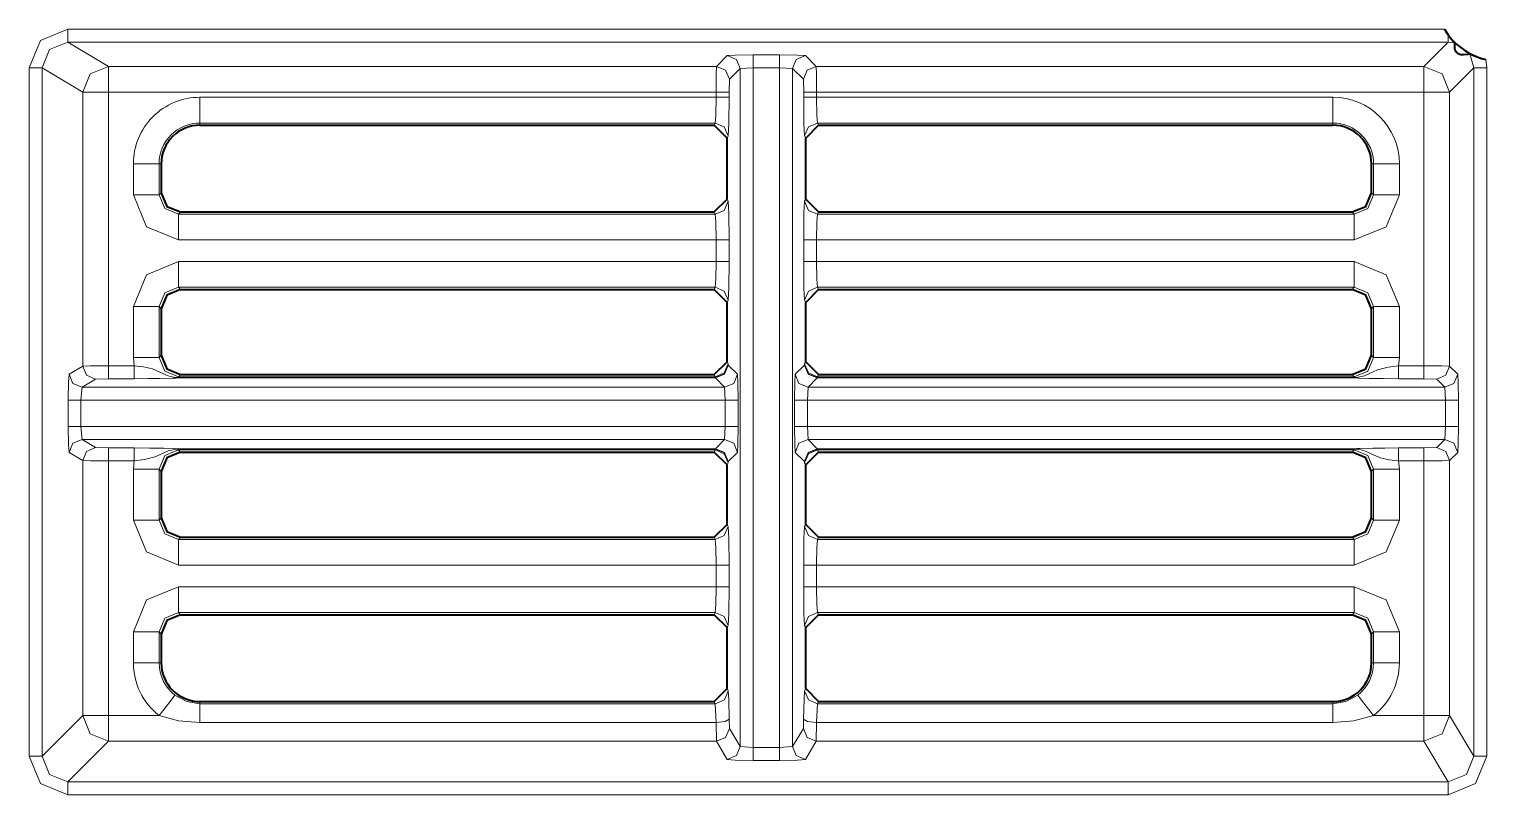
# Model space of a CAD drawing. Header units: millimetres. Extents: x 0 to 2941, y -405 to 1422.
# Drawn here: x 137.1 to 193.6, y 423.7 to 453.4 of the extents above; entities that cross this region are included whole.
import ezdxf

# ---------------------------------------------------------------- set-up
doc = ezdxf.new("R2010")
doc.units = ezdxf.units.MM
doc.layers.add('FINE', color=9, linetype='Continuous')
doc.layers.add('OUTLINE', color=7, linetype='Continuous')

msp = doc.modelspace()

# ---------------------------------------------------------------- linework, layer by layer
at = {"layer": 'FINE', "lineweight": 9}
for p, q in [((138.588, 453.377), (191.909, 453.377)), ((138.588, 452.877), (140.161, 451.933)), ((192.054, 452.877), (138.588, 452.877)), ((192.309, 452.844), (192.054, 452.877)), ((163.712, 451.933), (164.132, 452.354)), ((165.131, 452.379), (166.157, 452.379)), ((193.054, 451.878), (192.896, 452.417)), ((137.088, 425.212), (137.088, 451.878)), ((139.162, 450.934), (137.587, 451.878)), ((137.587, 451.878), (137.587, 425.212)), ((140.161, 451.933), (163.712, 451.933)), ((165.131, 451.879), (164.632, 451.854)), ((166.157, 451.879), (165.131, 451.879)), ((165.131, 451.879), (165.131, 425.544)), ((166.157, 425.544), (166.157, 451.879)), ((166.657, 451.854), (166.157, 451.879)), ((193.054, 451.878), (192.11, 450.934)), ((193.054, 425.213), (193.054, 451.878)), ((193.518, 452.201), (193.554, 451.878)), ((193.554, 451.878), (193.554, 425.213)), ((167.09, 450.934), (167.077, 451.434)), ((139.162, 440.321), (139.162, 450.934)), ((164.199, 450.934), (164.199, 450.739)), ((167.09, 450.739), (167.09, 450.934)), ((191.11, 450.934), (167.59, 450.934)), ((167.59, 450.934), (167.59, 450.739)), ((167.59, 450.739), (187.585, 450.739)), ((192.11, 450.934), (192.11, 440.321)), ((167.627, 449.74), (167.667, 449.659)), ((187.585, 449.74), (167.627, 449.74)), ((187.585, 449.659), (187.585, 449.74)), ((164.161, 449.241), (164.121, 449.158)), ((167.168, 449.158), (167.127, 449.241)), ((141.124, 446.961), (141.124, 448.158)), ((189.166, 448.158), (189.085, 448.158)), ((189.166, 446.961), (189.166, 448.158)), ((190.165, 448.158), (190.165, 446.961)), ((142.122, 446.961), (142.204, 447.042)), ((167.127, 446.711), (167.168, 446.793)), ((189.085, 447.042), (189.166, 446.961)), ((142.953, 446.294), (142.871, 446.212)), ((142.871, 446.212), (163.662, 446.212)), ((163.662, 446.212), (163.621, 446.294)), ((167.667, 446.294), (167.627, 446.212)), ((167.627, 446.212), (188.417, 446.212)), ((188.417, 446.212), (188.336, 446.294)), ((163.699, 445.213), (142.871, 445.213)), ((163.699, 444.373), (163.699, 445.213)), ((164.199, 445.213), (164.199, 444.373)), ((167.09, 444.373), (167.09, 445.213)), ((142.871, 444.373), (163.699, 444.373)), ((163.621, 443.294), (163.662, 443.375)), ((167.627, 443.375), (167.667, 443.294)), ((188.417, 443.375), (167.627, 443.375)), ((188.336, 443.294), (188.417, 443.375)), ((164.161, 442.875), (164.121, 442.793)), ((167.168, 442.793), (167.127, 442.875)), ((141.124, 440.661), (141.124, 442.626)), ((142.204, 442.544), (142.122, 442.626)), ((142.122, 442.626), (142.122, 440.661)), ((189.166, 442.626), (189.085, 442.544)), ((189.166, 440.661), (189.166, 442.626)), ((190.165, 442.626), (190.165, 440.661)), ((141.155, 440.334), (141.124, 440.661)), ((142.122, 440.661), (142.204, 440.742)), ((164.121, 440.493), (164.161, 440.411)), ((167.127, 440.411), (167.168, 440.493)), ((189.085, 440.742), (189.166, 440.661)), ((190.165, 440.661), (190.134, 440.334)), ((138.636, 440.006), (139.162, 440.321)), ((142.953, 439.993), (142.871, 439.912)), ((142.871, 439.912), (163.662, 439.912)), ((142.871, 439.88), (163.67, 439.88)), ((163.662, 439.912), (163.621, 439.993)), ((163.67, 439.88), (163.662, 439.912)), ((164.161, 440.411), (164.17, 440.363)), ((164.17, 440.363), (164.527, 440.006)), ((166.762, 440.006), (167.119, 440.363)), ((167.119, 440.363), (167.127, 440.411)), ((167.627, 439.912), (167.619, 439.88)), ((167.619, 439.88), (188.417, 439.88)), ((188.417, 439.912), (188.336, 439.993)), ((192.11, 440.321), (192.425, 440.006)), ((139.136, 439.506), (139.093, 439.006)), ((139.662, 439.822), (139.136, 439.506)), ((140.161, 439.834), (139.662, 439.822)), ((141.155, 439.834), (140.161, 439.834)), ((163.67, 439.863), (142.871, 439.863)), ((164.052, 439.006), (164.027, 439.506)), ((167.262, 439.506), (167.236, 439.006)), ((191.11, 439.834), (190.134, 439.834)), ((191.61, 439.822), (191.11, 439.834)), ((191.925, 439.506), (191.61, 439.822)), ((191.951, 439.006), (191.925, 439.506)), ((138.594, 437.981), (138.594, 439.006)), ((164.052, 439.006), (139.093, 439.006)), ((139.093, 439.006), (139.093, 437.981)), ((164.052, 437.981), (164.052, 439.006)), ((164.552, 439.006), (164.552, 437.981)), ((166.736, 437.981), (166.736, 439.006)), ((192.451, 439.006), (192.451, 437.981)), ((139.093, 437.981), (164.052, 437.981)), ((139.093, 437.981), (139.136, 437.481)), ((164.027, 437.481), (164.052, 437.981)), ((167.236, 437.981), (167.262, 437.481)), ((191.925, 437.481), (191.951, 437.981)), ((139.662, 437.165), (140.161, 437.153)), ((140.161, 437.153), (141.155, 437.153)), ((163.67, 437.107), (142.871, 437.107)), ((163.662, 437.075), (163.67, 437.107)), ((167.619, 437.124), (188.417, 437.124)), ((188.417, 437.107), (167.619, 437.107)), ((167.619, 437.107), (167.627, 437.075)), ((188.417, 437.075), (167.627, 437.075)), ((167.627, 437.075), (167.667, 436.993)), ((188.336, 436.993), (188.417, 437.075)), ((190.134, 437.153), (191.11, 437.153)), ((191.11, 437.153), (191.61, 437.166)), ((191.61, 437.166), (191.925, 437.481)), ((141.155, 436.653), (140.161, 436.653)), ((141.124, 436.326), (141.155, 436.653)), ((164.161, 436.575), (164.121, 436.493)), ((164.17, 436.624), (164.161, 436.575)), ((164.527, 436.981), (164.17, 436.624)), ((167.119, 436.624), (166.762, 436.981)), ((167.127, 436.575), (167.119, 436.624)), ((167.168, 436.493), (167.127, 436.575)), ((191.11, 436.653), (190.134, 436.653)), ((190.134, 436.653), (190.165, 436.326)), ((191.11, 426.786), (191.11, 436.653)), ((192.425, 436.981), (192.11, 436.666)), ((192.11, 436.666), (192.11, 426.786)), ((141.124, 434.361), (141.124, 436.326)), ((142.204, 436.244), (142.122, 436.326)), ((142.122, 436.326), (142.122, 434.361)), ((189.166, 436.326), (189.085, 436.244)), ((189.166, 434.361), (189.166, 436.326)), ((190.165, 436.326), (190.165, 434.361)), ((142.122, 434.361), (142.204, 434.442)), ((189.085, 434.442), (189.166, 434.361)), ((142.953, 433.693), (142.871, 433.612)), ((163.662, 433.612), (163.621, 433.693)), ((164.121, 434.193), (164.161, 434.111)), ((167.127, 434.111), (167.168, 434.193)), ((167.667, 433.693), (167.627, 433.612)), ((188.417, 433.612), (188.336, 433.693)), ((142.871, 433.612), (163.662, 433.612)), ((167.627, 433.612), (188.417, 433.612)), ((163.699, 431.773), (163.699, 432.613)), ((164.199, 432.613), (164.199, 431.773)), ((167.09, 431.773), (167.09, 432.613)), ((142.871, 431.773), (163.699, 431.773)), ((142.871, 430.775), (142.953, 430.693)), ((164.161, 430.275), (164.121, 430.193)), ((167.168, 430.193), (167.127, 430.275)), ((188.336, 430.693), (188.417, 430.775)), ((141.124, 428.828), (141.124, 430.026)), ((190.165, 430.026), (190.165, 428.828)), ((164.121, 427.828), (164.163, 427.742)), ((167.125, 427.742), (167.168, 427.828)), ((143.704, 427.328), (143.704, 427.242)), ((163.699, 426.515), (163.664, 427.242)), ((167.625, 427.242), (167.589, 426.515)), ((167.667, 427.328), (167.625, 427.242)), ((167.625, 427.242), (187.585, 427.242)), ((187.585, 427.242), (187.585, 427.328)), ((137.587, 425.212), (139.162, 426.786)), ((163.699, 426.515), (143.704, 426.515)), ((163.711, 425.787), (163.699, 426.515)), ((164.199, 426.651), (164.211, 426.287)), ((167.077, 426.287), (167.089, 426.651)), ((167.589, 426.515), (167.577, 425.787)), ((187.585, 426.515), (167.589, 426.515)), ((189.162, 426.786), (191.11, 426.786)), ((192.11, 426.786), (193.054, 425.213)), ((166.657, 425.586), (167.077, 426.287)), ((167.577, 425.787), (167.157, 425.087)), ((191.11, 425.787), (167.577, 425.787)), ((192.055, 424.213), (191.11, 425.787)), ((164.632, 425.586), (165.131, 425.544)), ((165.131, 425.544), (166.157, 425.544)), ((166.157, 425.544), (166.657, 425.586)), ((166.157, 425.044), (165.131, 425.044)), ((138.586, 424.213), (192.055, 424.213)), ((192.055, 423.713), (138.586, 423.713))]:
    msp.add_line(p, q, dxfattribs=at)
for points in [[(137.088, 451.878), (137.527, 452.938), (138.588, 453.377)], [(138.588, 452.877), (137.88, 452.585), (137.587, 451.878)], [(138.588, 452.877), (138.588, 453.028), (138.588, 453.377)], [(167.157, 452.354), (167.577, 451.933), (191.11, 451.933), (192.054, 452.877)], [(192.054, 453.155), (192.054, 452.956), (192.054, 452.877)], [(164.132, 452.354), (164.434, 452.372), (165.131, 452.379)], [(164.632, 451.854), (164.485, 452.207), (164.132, 452.354)], [(165.131, 451.879), (165.131, 452.228), (165.131, 452.379)], [(166.157, 451.879), (166.157, 452.228), (166.157, 452.379)], [(166.157, 452.379), (166.855, 452.372), (167.157, 452.354)], [(166.657, 451.854), (166.804, 452.207), (167.157, 452.354)], [(137.587, 451.878), (137.434, 451.878), (137.088, 451.878)], [(139.162, 450.934), (139.455, 451.641), (140.161, 451.933)], [(140.161, 450.934), (140.161, 451.632), (140.161, 451.933)], [(163.699, 450.934), (163.703, 451.632), (163.712, 451.933)], [(164.211, 451.434), (164.065, 451.787), (163.712, 451.933)], [(164.211, 426.287), (164.632, 425.586), (164.632, 451.854), (164.211, 451.434), (164.199, 450.934)], [(167.077, 451.434), (166.657, 451.854), (166.657, 425.586)], [(167.077, 451.434), (167.224, 451.787), (167.577, 451.933)], [(167.577, 451.933), (167.586, 451.632), (167.59, 450.934)], [(191.11, 451.933), (191.817, 451.641), (192.11, 450.934)], [(191.11, 451.933), (191.11, 451.632), (191.11, 450.934)], [(193.554, 451.878), (193.205, 451.878), (193.054, 451.878)], [(140.161, 450.934), (139.47, 450.934), (139.162, 450.934)], [(143.704, 450.739), (163.699, 450.739), (163.699, 450.934), (140.161, 450.934)], [(140.161, 450.934), (140.161, 440.334), (141.155, 440.334)], [(143.704, 449.74), (143.704, 450.05), (143.704, 450.739)], [(163.662, 449.74), (163.688, 450.05), (163.699, 450.739)], [(164.199, 450.934), (164.048, 450.934), (163.699, 450.934)], [(163.699, 450.739), (164.048, 450.739), (164.199, 450.739)], [(164.199, 450.739), (164.188, 449.706), (164.161, 449.241)], [(167.09, 450.934), (167.241, 450.934), (167.59, 450.934)], [(167.09, 450.739), (167.241, 450.739), (167.59, 450.739)], [(167.127, 449.241), (167.101, 449.706), (167.09, 450.739)], [(167.59, 450.739), (167.6, 450.05), (167.627, 449.74)], [(187.585, 450.739), (187.585, 450.05), (187.585, 449.74)], [(190.134, 440.334), (191.11, 440.334), (191.11, 450.934)], [(192.11, 450.934), (191.808, 450.934), (191.11, 450.934)], [(163.621, 449.659), (163.662, 449.74), (143.704, 449.74), (143.704, 449.659)], [(163.662, 449.74), (164.015, 449.593), (164.161, 449.241)], [(167.127, 449.241), (167.274, 449.593), (167.627, 449.74)], [(142.122, 448.158), (141.812, 448.158), (141.124, 448.158)], [(142.204, 448.158), (142.122, 448.158), (142.122, 446.961)], [(190.165, 448.158), (189.476, 448.158), (189.166, 448.158)], [(142.122, 446.961), (141.812, 446.961), (141.124, 446.961)], [(142.871, 445.213), (141.635, 445.725), (141.124, 446.961)], [(142.122, 446.961), (142.341, 446.43), (142.871, 446.212)], [(163.662, 446.212), (164.015, 446.358), (164.161, 446.711)], [(164.121, 446.793), (164.161, 446.711), (164.188, 446.246), (164.199, 445.213)], [(167.09, 445.213), (167.101, 446.246), (167.127, 446.711)], [(167.127, 446.711), (167.274, 446.358), (167.627, 446.212)], [(188.417, 446.212), (188.948, 446.43), (189.166, 446.961)], [(190.165, 446.961), (189.653, 445.725), (188.417, 445.213)], [(190.165, 446.961), (189.476, 446.961), (189.166, 446.961)], [(142.871, 446.212), (142.871, 445.902), (142.871, 445.213)], [(163.699, 445.213), (163.688, 445.902), (163.662, 446.212)], [(167.627, 446.212), (167.6, 445.902), (167.59, 445.213)], [(188.417, 445.213), (188.417, 445.902), (188.417, 446.212)], [(163.699, 445.213), (164.048, 445.213), (164.199, 445.213)], [(167.09, 445.213), (167.241, 445.213), (167.59, 445.213)], [(188.417, 445.213), (167.59, 445.213), (167.59, 444.373)], [(141.124, 442.626), (141.635, 443.862), (142.871, 444.373)], [(142.871, 443.375), (142.871, 443.685), (142.871, 444.373)], [(163.662, 443.375), (163.688, 443.685), (163.699, 444.373)], [(163.699, 444.373), (164.048, 444.373), (164.199, 444.373)], [(164.199, 444.373), (164.188, 443.341), (164.161, 442.875)], [(167.09, 444.373), (167.241, 444.373), (167.59, 444.373)], [(167.127, 442.875), (167.101, 443.341), (167.09, 444.373)], [(167.59, 444.373), (167.6, 443.685), (167.627, 443.375)], [(167.59, 444.373), (188.417, 444.373), (189.653, 443.862), (190.165, 442.626)], [(188.417, 443.375), (188.417, 443.685), (188.417, 444.373)], [(142.871, 443.375), (142.341, 443.157), (142.122, 442.626)], [(163.662, 443.375), (142.871, 443.375), (142.953, 443.294)], [(163.662, 443.375), (164.015, 443.228), (164.161, 442.875)], [(167.127, 442.875), (167.274, 443.228), (167.627, 443.375)], [(189.166, 442.626), (188.948, 443.157), (188.417, 443.375)], [(142.122, 442.626), (141.812, 442.626), (141.124, 442.626)], [(190.165, 442.626), (189.476, 442.626), (189.166, 442.626)], [(142.122, 440.661), (141.812, 440.661), (141.124, 440.661)], [(142.122, 440.661), (142.341, 440.13), (142.871, 439.912)], [(188.417, 439.912), (188.948, 440.13), (189.166, 440.661)], [(190.165, 440.661), (189.476, 440.661), (189.166, 440.661)], [(138.594, 439.006), (138.606, 439.704), (138.636, 440.006)], [(138.636, 440.006), (138.783, 439.653), (139.136, 439.506)], [(139.162, 440.321), (139.47, 440.33), (140.161, 440.334)], [(139.162, 440.321), (139.309, 439.968), (139.662, 439.822)], [(140.161, 440.334), (140.161, 439.985), (140.161, 439.834)], [(141.155, 440.334), (141.155, 439.985), (141.155, 439.834)], [(141.155, 440.334), (141.518, 440.291), (141.861, 440.213), (142.379, 439.988), (142.516, 439.937), (142.623, 439.908), (142.769, 439.885), (142.839, 439.88), (142.871, 439.88), (142.871, 439.901), (142.871, 439.912)], [(142.871, 439.88), (142.871, 439.868), (142.871, 439.863)], [(164.161, 440.411), (164.015, 440.058), (163.662, 439.912)], [(164.17, 440.363), (164.022, 440.023), (163.67, 439.88)], [(164.17, 440.363), (164.023, 440.01), (163.67, 439.863)], [(163.67, 439.863), (163.67, 439.868), (163.67, 439.88)], [(164.527, 440.006), (164.38, 439.653), (164.027, 439.506)], [(164.527, 440.006), (164.545, 439.704), (164.552, 439.006)], [(166.736, 439.006), (166.744, 439.704), (166.762, 440.006)], [(167.262, 439.506), (166.908, 439.653), (166.762, 440.006)], [(167.619, 439.88), (167.266, 440.023), (167.119, 440.363)], [(167.619, 439.863), (167.265, 440.01), (167.119, 440.363)], [(167.627, 439.912), (167.274, 440.058), (167.127, 440.411)], [(167.619, 439.88), (167.619, 439.868), (167.619, 439.863)], [(167.667, 439.993), (167.627, 439.912), (188.417, 439.912)], [(188.417, 439.88), (188.487, 439.882), (188.574, 439.891), (188.814, 439.951), (189.314, 440.173), (189.727, 440.284), (190.134, 440.334)], [(188.417, 439.88), (188.417, 439.901), (188.417, 439.912)], [(188.417, 439.863), (188.417, 439.868), (188.417, 439.88)], [(190.134, 439.834), (190.134, 439.985), (190.134, 440.334)], [(191.11, 439.834), (191.11, 439.985), (191.11, 440.334)], [(191.11, 440.334), (191.808, 440.33), (192.11, 440.321)], [(191.61, 439.822), (191.964, 439.968), (192.11, 440.321)], [(191.925, 439.506), (192.279, 439.653), (192.425, 440.006)], [(192.425, 440.006), (192.443, 439.704), (192.451, 439.006)], [(139.136, 439.506), (164.027, 439.506), (163.67, 439.863)], [(142.871, 439.863), (142.859, 439.863), (142.832, 439.863), (142.772, 439.862), (142.723, 439.86), (142.649, 439.858), (142.155, 439.843), (141.685, 439.837), (141.155, 439.834)], [(188.417, 439.863), (167.619, 439.863), (167.262, 439.506), (191.925, 439.506)], [(190.134, 439.834), (189.542, 439.837), (188.994, 439.847), (188.586, 439.859), (188.478, 439.863), (188.444, 439.863), (188.417, 439.863)], [(138.594, 439.006), (138.747, 439.006), (139.093, 439.006)], [(164.552, 439.006), (164.401, 439.006), (164.052, 439.006)], [(167.236, 439.006), (166.887, 439.006), (166.736, 439.006)], [(191.951, 439.006), (167.236, 439.006), (167.236, 437.981)], [(167.236, 437.981), (191.951, 437.981), (191.951, 439.006)], [(191.951, 439.006), (192.3, 439.006), (192.451, 439.006)], [(138.594, 437.981), (138.747, 437.981), (139.093, 437.981)], [(138.636, 436.981), (138.606, 437.283), (138.594, 437.981)], [(164.552, 437.981), (164.401, 437.981), (164.052, 437.981)], [(164.552, 437.981), (164.545, 437.283), (164.527, 436.981)], [(167.236, 437.981), (166.887, 437.981), (166.736, 437.981)], [(166.762, 436.981), (166.744, 437.283), (166.736, 437.981)], [(191.951, 437.981), (192.3, 437.981), (192.451, 437.981)], [(192.451, 437.981), (192.443, 437.283), (192.425, 436.981)], [(138.636, 436.981), (138.783, 437.334), (139.136, 437.481)], [(142.871, 437.124), (163.67, 437.124), (164.027, 437.481), (139.136, 437.481), (139.662, 437.165)], [(139.162, 436.665), (139.309, 437.019), (139.662, 437.165)], [(140.161, 436.653), (140.161, 437.002), (140.161, 437.153)], [(141.155, 436.653), (141.155, 437.002), (141.155, 437.153)], [(141.155, 437.153), (141.746, 437.15), (142.294, 437.14), (142.703, 437.127), (142.81, 437.124), (142.844, 437.124), (142.871, 437.124)], [(142.871, 437.107), (142.801, 437.105), (142.714, 437.096), (142.475, 437.036), (141.975, 436.814), (141.561, 436.703), (141.155, 436.653)], [(142.871, 437.075), (142.341, 436.857), (142.122, 436.326)], [(142.871, 437.107), (142.871, 437.119), (142.871, 437.124)], [(142.871, 437.075), (142.871, 437.085), (142.871, 437.107)], [(163.621, 436.993), (163.662, 437.075), (142.871, 437.075), (142.953, 436.993)], [(164.161, 436.575), (164.015, 436.928), (163.662, 437.075)], [(164.17, 436.624), (164.023, 436.977), (163.67, 437.124)], [(163.67, 437.107), (163.67, 437.119), (163.67, 437.124)], [(164.17, 436.624), (164.022, 436.964), (163.67, 437.107)], [(164.527, 436.981), (164.38, 437.334), (164.027, 437.481)], [(167.262, 437.481), (166.908, 437.334), (166.762, 436.981)], [(167.619, 437.124), (167.265, 436.977), (167.119, 436.624)], [(167.619, 437.107), (167.266, 436.964), (167.119, 436.624)], [(167.627, 437.075), (167.274, 436.928), (167.127, 436.575)], [(191.925, 437.481), (167.262, 437.481), (167.619, 437.124)], [(167.619, 437.124), (167.619, 437.119), (167.619, 437.107)], [(188.417, 437.124), (188.43, 437.124), (188.457, 437.124), (188.516, 437.125), (188.565, 437.127), (188.639, 437.129), (189.133, 437.143), (189.604, 437.15), (190.134, 437.153)], [(188.417, 437.124), (188.417, 437.119), (188.417, 437.107)], [(190.134, 436.653), (189.77, 436.696), (189.427, 436.774), (188.909, 436.998), (188.772, 437.05), (188.666, 437.079), (188.52, 437.102), (188.45, 437.106), (188.417, 437.107)], [(188.417, 437.075), (188.417, 437.085), (188.417, 437.107)], [(189.166, 436.326), (188.948, 436.857), (188.417, 437.075)], [(190.134, 437.153), (190.134, 437.002), (190.134, 436.653)], [(191.11, 437.153), (191.11, 437.002), (191.11, 436.653)], [(191.61, 437.166), (191.964, 437.019), (192.11, 436.666)], [(191.925, 437.481), (192.279, 437.334), (192.425, 436.981)], [(139.162, 426.786), (139.162, 436.665), (138.636, 436.981)], [(140.161, 436.653), (139.47, 436.656), (139.162, 436.665)], [(140.161, 436.653), (140.161, 426.786), (142.126, 426.786)], [(192.11, 436.666), (191.808, 436.657), (191.11, 436.653)], [(142.122, 436.326), (141.812, 436.326), (141.124, 436.326)], [(190.165, 436.326), (189.476, 436.326), (189.166, 436.326)], [(142.122, 434.361), (141.812, 434.361), (141.124, 434.361)], [(163.699, 432.613), (142.871, 432.613), (141.635, 433.125), (141.124, 434.361)], [(142.122, 434.361), (142.341, 433.83), (142.871, 433.612)], [(188.417, 433.612), (188.948, 433.83), (189.166, 434.361)], [(190.165, 434.361), (189.653, 433.125), (188.417, 432.613)], [(190.165, 434.361), (189.476, 434.361), (189.166, 434.361)], [(164.161, 434.111), (164.015, 433.759), (163.662, 433.612)], [(164.161, 434.111), (164.188, 433.646), (164.199, 432.613)], [(167.09, 432.613), (167.101, 433.646), (167.127, 434.111)], [(167.127, 434.111), (167.274, 433.759), (167.627, 433.612)], [(142.871, 432.613), (142.871, 433.302), (142.871, 433.612)], [(163.699, 432.613), (163.688, 433.302), (163.662, 433.612)], [(167.627, 433.612), (167.6, 433.302), (167.59, 432.613)], [(188.417, 432.613), (188.417, 433.302), (188.417, 433.612)], [(164.199, 432.613), (164.048, 432.613), (163.699, 432.613)], [(167.09, 432.613), (167.241, 432.613), (167.59, 432.613)], [(188.417, 432.613), (167.59, 432.613), (167.59, 431.773), (188.417, 431.773)], [(141.124, 430.026), (141.635, 431.262), (142.871, 431.773)], [(142.871, 430.775), (142.871, 431.085), (142.871, 431.773)], [(163.662, 430.775), (163.688, 431.085), (163.699, 431.773)], [(164.199, 431.773), (164.048, 431.773), (163.699, 431.773)], [(164.199, 431.773), (164.188, 430.741), (164.161, 430.275)], [(167.09, 431.773), (167.241, 431.773), (167.59, 431.773)], [(167.127, 430.275), (167.101, 430.741), (167.09, 431.773)], [(167.59, 431.773), (167.6, 431.085), (167.627, 430.775)], [(188.417, 430.775), (188.417, 431.085), (188.417, 431.773)], [(188.417, 431.773), (189.653, 431.262), (190.165, 430.026)], [(142.871, 430.775), (142.341, 430.557), (142.122, 430.026)], [(163.621, 430.693), (163.662, 430.775), (142.871, 430.775)], [(163.662, 430.775), (164.015, 430.628), (164.161, 430.275)], [(167.127, 430.275), (167.274, 430.628), (167.627, 430.775)], [(188.417, 430.775), (167.627, 430.775), (167.667, 430.693)], [(189.166, 430.026), (188.948, 430.557), (188.417, 430.775)], [(142.122, 430.026), (141.812, 430.026), (141.124, 430.026)], [(142.204, 429.944), (142.122, 430.026), (142.122, 428.828), (142.204, 428.828)], [(189.085, 428.828), (189.166, 428.828), (189.166, 430.026), (189.085, 429.944)], [(190.165, 430.026), (189.476, 430.026), (189.166, 430.026)], [(142.122, 428.828), (141.812, 428.828), (141.124, 428.828)], [(190.165, 428.828), (189.476, 428.828), (189.166, 428.828)], [(142.737, 427.576), (142.547, 427.331), (142.126, 426.786)], [(142.737, 427.576), (143.191, 427.329), (143.704, 427.242)], [(163.664, 427.242), (164.017, 427.389), (164.163, 427.742)], [(164.163, 427.742), (164.186, 427.415), (164.199, 426.651)], [(167.089, 426.651), (167.103, 427.415), (167.125, 427.742)], [(167.625, 427.242), (167.272, 427.389), (167.125, 427.742)], [(189.162, 426.786), (188.741, 427.331), (188.552, 427.576)], [(143.704, 427.242), (163.664, 427.242), (163.621, 427.328)], [(143.704, 426.515), (143.704, 427.025), (143.704, 427.242)], [(187.585, 426.515), (187.585, 427.025), (187.585, 427.242)], [(140.161, 426.786), (139.47, 426.786), (139.162, 426.786)], [(140.161, 425.787), (139.455, 426.081), (139.162, 426.786)], [(140.161, 426.786), (140.161, 426.095), (140.161, 425.787)], [(143.704, 426.515), (142.868, 426.586), (142.126, 426.786)], [(163.699, 426.515), (164.048, 426.556), (164.199, 426.651)], [(167.589, 426.515), (167.24, 426.556), (167.089, 426.651)], [(189.162, 426.786), (188.405, 426.583), (187.585, 426.515)], [(192.11, 426.786), (191.808, 426.786), (191.11, 426.786)], [(192.11, 426.786), (191.817, 426.08), (191.11, 425.787)], [(191.11, 425.787), (191.11, 426.095), (191.11, 426.786)], [(164.132, 425.087), (163.711, 425.787), (140.161, 425.787), (138.586, 424.213)], [(163.711, 425.787), (164.065, 425.934), (164.211, 426.287)], [(167.577, 425.787), (167.224, 425.934), (167.077, 426.287)], [(137.587, 425.212), (137.434, 425.212), (137.088, 425.212)], [(138.586, 423.713), (137.527, 424.152), (137.088, 425.212)], [(137.587, 425.212), (137.88, 424.505), (138.586, 424.213)], [(164.132, 425.087), (164.485, 425.233), (164.632, 425.586)], [(165.131, 425.044), (165.131, 425.198), (165.131, 425.544)], [(166.157, 425.044), (166.157, 425.198), (166.157, 425.544)], [(167.157, 425.087), (166.804, 425.233), (166.657, 425.586)], [(192.055, 424.213), (192.762, 424.505), (193.054, 425.213)], [(193.554, 425.213), (193.115, 424.152), (192.055, 423.713)], [(193.554, 425.213), (193.205, 425.213), (193.054, 425.213)], [(165.131, 425.044), (164.434, 425.057), (164.132, 425.087)], [(167.157, 425.087), (166.855, 425.057), (166.157, 425.044)], [(138.586, 424.213), (138.586, 424.059), (138.586, 423.713)], [(192.055, 423.713), (192.055, 424.059), (192.055, 424.213)]]:
    msp.add_lwpolyline(points, dxfattribs=at)
for points in [[(143.704, 450.739, 0.414245), (141.124, 448.158)], [(190.165, 448.158, 0.414184), (187.585, 450.739)], [(143.704, 449.74, 0.414222), (142.122, 448.158)], [(189.166, 448.158, 0.414182), (187.585, 449.74)], [(141.124, 428.828, 0.232244), (142.126, 426.786)], [(142.122, 428.828, 0.232293), (142.737, 427.576)], [(187.585, 427.242), (188.088, 427.326), (188.552, 427.576, 0.232298), (189.166, 428.828)], [(189.162, 426.786, 0.232249), (190.165, 428.828)]]:
    msp.add_lwpolyline(points, format="xyb", dxfattribs=at)
at = {"layer": 'OUTLINE', "lineweight": 40}
for p, q in [((191.909, 453.377), (192.054, 453.155)), ((143.704, 449.659), (163.621, 449.659)), ((164.121, 449.158), (163.621, 449.659)), ((167.667, 449.659), (167.168, 449.158)), ((167.667, 449.659), (187.585, 449.659)), ((164.121, 446.793), (164.121, 449.158)), ((167.168, 446.793), (167.168, 449.158)), ((142.204, 448.158), (142.204, 447.042)), ((163.621, 446.294), (164.121, 446.793)), ((167.168, 446.793), (167.667, 446.294)), ((142.953, 446.294), (163.621, 446.294)), ((167.667, 446.294), (188.336, 446.294)), ((142.953, 443.294), (163.621, 443.294)), ((164.121, 442.793), (163.621, 443.294)), ((167.667, 443.294), (167.168, 442.793)), ((167.667, 443.294), (188.336, 443.294)), ((164.121, 440.493), (164.121, 442.793)), ((167.168, 440.493), (167.168, 442.793)), ((142.204, 442.544), (142.204, 440.742)), ((189.085, 440.742), (189.085, 442.544)), ((163.621, 439.993), (164.121, 440.493)), ((167.168, 440.493), (167.667, 439.993)), ((142.953, 439.993), (163.621, 439.993)), ((167.667, 439.993), (188.336, 439.993)), ((142.953, 436.993), (163.621, 436.993)), ((164.121, 436.493), (163.621, 436.993)), ((164.121, 434.193), (164.121, 436.493)), ((167.667, 436.993), (167.168, 436.493)), ((167.168, 434.193), (167.168, 436.493)), ((167.667, 436.993), (188.336, 436.993)), ((142.204, 436.244), (142.204, 434.442)), ((189.085, 434.442), (189.085, 436.244)), ((142.953, 433.693), (163.621, 433.693)), ((163.621, 433.693), (164.121, 434.193)), ((167.168, 434.193), (167.667, 433.693)), ((167.667, 433.693), (188.336, 433.693)), ((142.953, 430.693), (163.621, 430.693)), ((164.121, 430.193), (163.621, 430.693)), ((167.667, 430.693), (167.168, 430.193)), ((167.667, 430.693), (188.336, 430.693)), ((142.204, 429.944), (142.204, 428.828)), ((164.121, 427.828), (164.121, 430.193)), ((167.168, 427.828), (167.168, 430.193)), ((189.085, 428.828), (189.085, 429.944)), ((163.621, 427.328), (164.121, 427.828)), ((167.168, 427.828), (167.667, 427.328)), ((143.704, 427.328), (163.621, 427.328)), ((167.667, 427.328), (187.585, 427.328))]:
    msp.add_line(p, q, dxfattribs=at)
for points in [[(191.909, 453.377, 0.207874), (193.518, 452.201)], [(143.704, 449.658, 0.414214), (142.204, 448.158)], [(189.085, 447.042), (189.085, 448.158, 0.414218), (187.585, 449.658)], [(142.204, 428.828, 0.414214), (143.704, 427.328)], [(187.585, 427.328, 0.414209), (189.085, 428.828)]]:
    msp.add_lwpolyline(points, format="xyb", dxfattribs=at)
for points in [[(192.054, 453.155), (192.188, 452.984), (192.267, 452.893), (192.301, 452.856), (192.309, 452.844)], [(192.896, 452.417), (192.822, 452.398), (192.652, 452.376), (192.541, 452.386), (192.446, 452.421), (192.431, 452.43), (192.424, 452.435), (192.421, 452.437), (192.419, 452.439), (192.417, 452.441), (192.414, 452.442), (192.412, 452.444), (192.408, 452.447), (192.399, 452.455), (192.381, 452.472), (192.352, 452.512), (192.312, 452.609), (192.309, 452.844)], [(192.896, 452.417), (192.915, 452.41), (192.98, 452.381), (193.146, 452.313), (193.365, 452.241), (193.518, 452.201)], [(142.204, 447.042), (142.423, 446.513), (142.953, 446.294)], [(188.336, 446.294), (188.865, 446.513), (189.085, 447.042)], [(142.953, 443.294), (142.423, 443.074), (142.204, 442.544)], [(189.085, 442.544), (188.865, 443.074), (188.336, 443.294)], [(142.204, 440.742), (142.423, 440.213), (142.953, 439.993)], [(188.336, 439.993), (188.865, 440.213), (189.085, 440.742)], [(142.953, 436.993), (142.423, 436.774), (142.204, 436.244)], [(189.085, 436.244), (188.865, 436.774), (188.336, 436.993)], [(142.204, 434.442), (142.423, 433.913), (142.953, 433.693)], [(188.336, 433.693), (188.865, 433.913), (189.085, 434.442)], [(142.953, 430.693), (142.423, 430.474), (142.204, 429.944)], [(189.085, 429.944), (188.865, 430.474), (188.336, 430.693)]]:
    msp.add_lwpolyline(points, dxfattribs=at)

doc.saveas('drawing.dxf')
